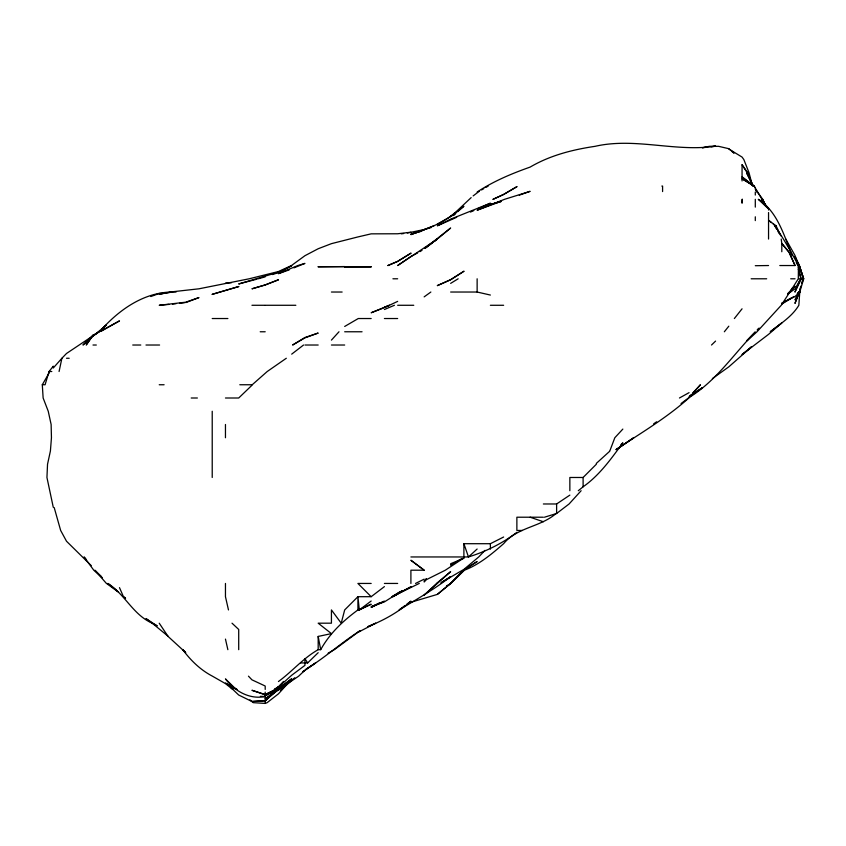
<?xml version="1.0" encoding="UTF-8"?>
<svg xmlns="http://www.w3.org/2000/svg" width="846" height="846" viewBox="0 0 846 846"><rect width="100%" height="100%" fill="white"/><g stroke="black" fill="none" stroke-linecap="round" stroke-linejoin="round"><path stroke-width="1.27" d="M785.786 239.048L795.039 255.545L803.7 278.789L799.756 292.029L798.846 305.279C792.099 316.563 780.361 323.775 770.241 331.769L781.799 322.918L768.549 334.35L742.058 354.559L751.682 346.606M798.73 293.139L795.039 299.77L800.083 292.029L800.464 288.423M59.083 371.51L61.895 358.26L66.506 353.48L99.003 331.769L94.995 334.699M61.895 358.26L53.266 368.021L53.266 366.17L49.079 371.51L45.081 384.75L42.3 384.75L43.135 398.001L48.243 411.251L51.13 424.491L51.447 437.742L50.411 450.981L47.535 464.232L46.942 477.482L53.266 507.262M799.808 289.628L800.972 286.011M609.807 450.981L614.82 437.742L622.846 429.081M795.039 292.029L799.481 281.147M795.039 291.775L801.374 278.789L798.286 269.155M792.617 287.682L781.249 305.279L757.011 331.769L746.997 340.843M42.3 384.75L49.311 372.61M426.13 578.749L424.153 581.953L426.458 579.013M278.44 681.538C292.145 671.555 303.154 658.177 318.181 649.675L320.697 649.675C329.697 633.39 343.085 620.837 357.921 609.934L359.317 609.934L371.172 604.224L358.471 609.934M734.36 318.53L742.058 308.811M724.345 331.769L728.808 326.186M290.009 681.093L278.44 693.847L267.146 702.656L265.2 703.428L253.282 702.656L249.919 699.832M581.128 490.722L569.094 503.973L556.615 513.49L544.464 517.213M331.431 340.113L338.992 331.769M230.969 687.661L238.709 695.031L251.949 701.503L265.2 700.689L267.791 697.897M251.949 701.503L265.2 700.731L266.924 698.807M318.181 652.689L307.658 662.926L304.941 658.674L304.941 665.368L291.69 675.245L275.923 689.416L265.2 694.513L251.949 690.283L265.2 694.809L275.87 689.416L283.516 681.432M690.822 395.071L689.078 396.943L702.317 387.711L690.093 395.886M692.567 393.2L700.425 384.75L688.845 398.001C666.637 417.956 640.729 433.12 615.994 449.586M787.679 293.826L795.039 286.244L789.942 292.029L798.296 278.789L798.444 265.538C791.084 252.045 783.586 238.487 774.777 225.797L776.089 225.797L780.763 235.833M485.001 550.355L478.73 556.954L463.894 569.39L440.851 582.82M294.746 677.762L280.29 690.389M787.912 293.826L789.667 292.029L787.7 293.699M455.243 212.558L471.159 197.615M437.393 594.378L450.643 583.444L463.894 569.961L477.133 561.533L463.894 570.088L450.643 583.412L437.393 594.378L408.502 602.997M746.997 340.356L755.298 331.96C733.651 354.199 716.033 381.112 689.078 397.525L681.051 403.542M101.89 329.136C120.989 308.103 146.506 290.855 176.084 292.029M578.283 490.722L583.106 486.81L583.106 477.482L596.345 464.232L596.345 463.386L609.596 451.352M283.389 687.576L289.85 681.136L284.277 686.656M711.528 345.02L715.568 341.097M251.949 385.279L238.709 398.001L225.459 398.001M620.953 444.636L622.846 442.828C611.14 458.818 599.613 475.177 583.106 486.81M799.756 292.029L795.039 296.523L781.799 303.249L790.629 298.278M101.89 329.284L106.247 325.15L92.997 336.169M477.133 549.022L468.462 556.954L410.902 556.954M92.997 336.021L82.971 345.02L92.997 335.27L119.487 320.888L101.298 331.198M457.623 211.764L463.894 206.255L450.643 216.544L437.393 224.095M751.682 346.701L728.808 366.847L712.395 378.574M450.643 583.444L446.572 586.215L450.759 583.444L464.454 570.204C479.418 564.43 491.674 554.109 503.582 543.703L503.634 543.671C517.308 527.037 540.996 527.132 556.615 513.036M265.2 700.731L278.44 689.416L265.2 698.775L298.67 676.166L304.941 670.201L302.931 671.523M473.147 195.912L479.354 191.217M438.344 238.223L450.643 228.018L425.189 248.047M455.095 212.558C442.585 223.862 426.352 228.843 410.902 234.606L424.153 229.752L410.902 234.088L421.742 231.191M268.256 697.643L278.44 689.416M789.413 292.029L791.296 290.527M328.121 653.197L334.339 649.675L359.878 630.841M788.451 293.509L795.039 288.877L800.75 278.789L798.243 266.744M302.931 671.787L315.653 662.926L306.009 669.218C324.843 657.776 341.255 642.717 359.888 630.841M286.308 358.26L267.23 371.51L252.224 384.75L239.799 384.75M291.69 354.146L303.545 345.02M318.181 649.675L318.181 636.435L331.431 633.612L318.181 623.185L331.431 623.185L331.431 609.934L341.224 623.185L344.682 609.934L357.921 596.694L371.172 596.694L384.412 586.616M278.44 687.946L265.2 695.782L265.2 692.113M425.168 248.259L432.274 242.887M434.305 241.353L437.361 239.048L397.662 265.538L410.902 256.497L417.702 252.891M371.172 601.02L359.317 609.934L357.921 596.694L357.921 609.934M405.012 605.546L399.122 609.934C416.602 599.264 434.421 589.334 450.643 576.591L441.94 582.08M406.979 604.086L410.902 601.157C398.276 612.345 383.196 620.636 367.555 626.738M425.168 248.111L437.393 239.048M616.237 449.586L633.707 437.742L616.491 449.522M424.153 296.872L430.857 292.029M401.734 590.952L384.412 601.897L371.172 606.677L384.412 601.189L371.172 607.417L380.002 602.616M401.734 591.09L393.009 596.694L410.902 586.764M653.662 423.814L656.633 421.794M543.365 503.973L556.615 503.973L569.855 495.122M399.872 591.83L391.952 596.694L419.267 583.444M516.874 532.346C502.175 543.492 486.08 551.518 468.462 556.954L463.894 543.703L490.384 543.703L503.634 537.009M781.799 304.105L793.939 296.491M419.902 251.643L422.027 250.331M450.643 283.378L458.151 278.789M274.03 692.049L276.24 690.727M477.133 192.021C493.535 181.203 511.661 173.61 530.125 167.096C550.037 155.389 572.372 149.71 595.076 146.326C634.616 137.242 674.748 152.016 714.838 146.326L718.614 146.326L728.808 148.695L733.905 152.883M281.76 686L291.69 680.163L278.44 688.475L291.69 678.788L277.953 689.416L265.2 695.782M344.682 326.461L358.281 318.53L371.172 318.53M481.564 189.927L483.785 188.647M485.995 187.357L488.216 186.067M461.683 558.751L450.643 565.107L463.894 557.926L445.324 570.204L424.153 580.79M679.454 398.001L689.078 392.639M410.902 586.955L393.686 595.679M293.932 267.844L304.941 263.402L297.866 265.538L278.44 273.66L289.279 269.853M357.921 632.396L375.687 623.185L368.761 626.241M265.2 694.809L275.923 689.416M415.545 583.444L424.153 579.161M397.662 301.388L384.412 307.627M478.339 208.581L490.384 203.188L450.643 219.156L437.393 225.797L456.66 217.295M470.471 212.06L473.802 210.591M384.412 307.183L389.446 305.279L371.172 312.756L383.206 308.092M384.412 309.499L394.426 305.279M450.643 563.722L463.894 558.254M407.296 233.052L424.153 229.541L433.924 225.797M185.729 302.614L198.969 297.581L185.729 302.191L159.228 305.279L168.862 304.412M150.8 296.534L159.228 293.509L162.844 293.446M519.285 195.172L530.125 191.333L504.586 199.307L477.133 210.21L501.223 201.306M272.423 274.548L278.44 272.634L291.69 265.803L278.44 272.19L238.709 283.96L257.025 279.138M501.223 201.242L490.384 204.531L501.223 201.507M258.294 278.789L265.2 276.832M424.153 229.541L431.375 227.5M410.902 232.206L397.662 233.771L371.172 233.845L357.921 236.933L331.431 243.659L318.181 248.745L304.941 255.704L291.479 265.538L278.44 271.545L249.21 278.789L198.969 288.803L172.478 291.764M171.072 292.029L159.228 294.154L172.478 292.029M401.268 233.845L403.679 233.528M707.33 147.183L702.317 147.754L709.308 146.326L715.568 146.125L711.084 146.749M172.478 304.084L176.084 303.682M179.701 303.28L184.523 302.752M225.459 283.103L231.487 282.712M265.2 702.656L265.2 696.544C249.57 699.716 234.691 691.14 225.459 678.915L236.214 689.416L225.459 683.103L237.113 689.416M755.298 265.707L768.549 265.538M661.858 186.067L662.587 186.067L662.587 191.566M779.801 265.538L795.039 265.538L789.107 252.298L781.799 243.458L781.218 239.048M392.925 278.789L397.662 278.789M477.133 278.789L477.133 292.029L490.384 295.053M751.153 278.789L766.677 278.789M790.693 278.789L795.039 278.789M798.857 278.789L803.7 278.789L799.29 265.538L795.039 256.888L799.29 265.538L803.489 278.789L799.396 265.538L795.663 258.601L799.29 265.538M331.431 292.029L342.133 292.029M450.643 292.029L477.133 292.029M799.036 292.029L800.083 292.029M251.949 305.279L264.661 305.279M265.2 305.279L295.846 305.279M397.662 305.279L413.768 305.279M490.384 305.279L503.634 305.279M212.219 318.53L227.891 318.53M384.412 318.53L397.662 318.53M260.198 331.769L265.2 331.769M344.682 331.769L362.056 331.769M92.997 345.02L96.317 345.02M132.737 345.02L140.785 345.02M145.988 345.02L159.587 345.02M304.941 345.02L318.181 345.02M331.431 345.02L344.682 345.02M66.506 358.26L69.192 358.26M49.079 371.51L51.796 371.51M159.228 384.75L164.103 384.75M191.207 398.001L197.382 398.001M583.106 477.482L569.855 477.482L569.855 490.722M543.365 517.213L516.874 517.213L516.874 530.463L522.426 530.463M371.172 583.444L357.921 583.444L371.172 596.694M384.412 583.444L397.662 583.444M300.668 662.926L307.658 662.926M260.378 696.3L265.2 696.544M530.125 517.213L543.365 521.749M152.195 623.185L157.219 625.924L145.988 618.606L152.195 623.185C133.076 614.831 125.028 594.357 107.876 583.444L117.552 591.291M766.719 207.185L754.114 186.067L742.058 178.802L754.061 186.067L742.058 176.867L753.278 186.067L746.606 172.817L753.014 186.067L747.758 172.817L742.058 164.769L742.058 180.949M728.808 148.991L742.058 157.07L743.856 159.577L749.048 172.817L752.147 184.862M118.493 592.137L106.247 583.264L94.879 570.204L101.509 576.623M776.089 225.797L768.549 220.288L771.393 222.657M119.487 587.632L123.453 596.694L125.494 598.207M123.453 596.694L125.515 598.207M424.153 570.172L410.902 560.253L424.153 570.204L410.902 570.204L410.902 583.444M152.217 623.185L168.322 636.435M731.864 151.434L733.905 153.063M232.671 689.416L225.459 683.61L212.219 676.06C200.301 669.799 190.699 660.409 182.747 649.675L185.729 652.626L168.079 636.435L159.228 623.195M773.286 224.232L775.19 225.797M102.408 577.818L93.769 570.204L84.061 556.954L86.504 559.798M767.618 208.053L758.28 199.307C777.686 211.743 783.956 235.622 792.29 255.619M232.016 623.185L238.709 629.466L238.709 649.675M91.273 565.646L66.506 541.229L60.658 530.463L54.197 507.579M248.46 676.166L251.949 679.835L265.2 686.021L265.2 689.416M767.83 207.957L761.379 199.307L763.991 203.865M742.058 164.769L747.304 172.817L747.98 175.228M754.114 186.067L755.298 187.949M796.223 262.694L797.99 265.538M757.265 192.518L755.298 189.123L762.743 199.307L765.905 206.318M774.777 225.797L776.691 229.15M777.971 231.37L779.24 233.602M765.746 206.138L762.394 199.307L765.746 206.318M795.039 265.538L789.085 252.298L781.799 243.458L781.799 251.738M228.473 609.934L225.459 596.694L225.459 583.444M225.459 639.1L227.86 649.675M318.181 636.435L320.697 649.675M768.549 208.349L768.549 210.009M768.549 212.558L768.549 239.048M755.298 191.979L755.298 195.056M755.298 199.307L755.298 207.122M755.298 216.809L755.298 220.595M556.615 503.973L556.615 513.49M490.384 543.703L490.384 549.128M463.894 543.703L463.894 556.954M225.459 424.491L225.459 437.742M212.219 411.251L212.219 477.482M742.217 199.307L742.058 202.966L742.217 199.307M802.907 279.994L801.744 283.6L802.896 279.994M799.343 292.029L795.039 303.196L799.343 292.029M92.997 335.185L86.218 345.02L92.997 335.27M437.393 582.683L424.153 595.129L450.643 571.642L437.393 582.683M798.952 292.029L797.387 293.541L798.952 292.029M759.084 328.248L757.191 330.014L759.084 328.259M454.989 214.038L453.255 215.519L454.989 214.027M456.216 212.558L450.643 216.544L456.216 212.558M463.894 271.27L450.643 279.719L437.393 285.588L450.643 279.719L463.894 271.27M278.44 686.825L274.368 689.416L278.44 686.899M410.902 253.208L397.662 261.372L387.923 265.538L397.662 261.372L410.902 253.208M304.941 337.522L292.621 345.02L304.941 337.861L318.181 333.049L304.941 337.522M516.874 186.691L503.634 194.443L493.07 199.307L503.634 194.443L516.874 186.691M278.44 279.793L265.2 284.975L251.949 288.814L265.2 284.901L278.44 279.793M238.709 286.551L212.219 294.345L238.709 286.551M371.172 266.839L344.682 266.86L371.172 266.839M344.682 266.596L318.181 266.776L344.682 266.596"/></g></svg>
